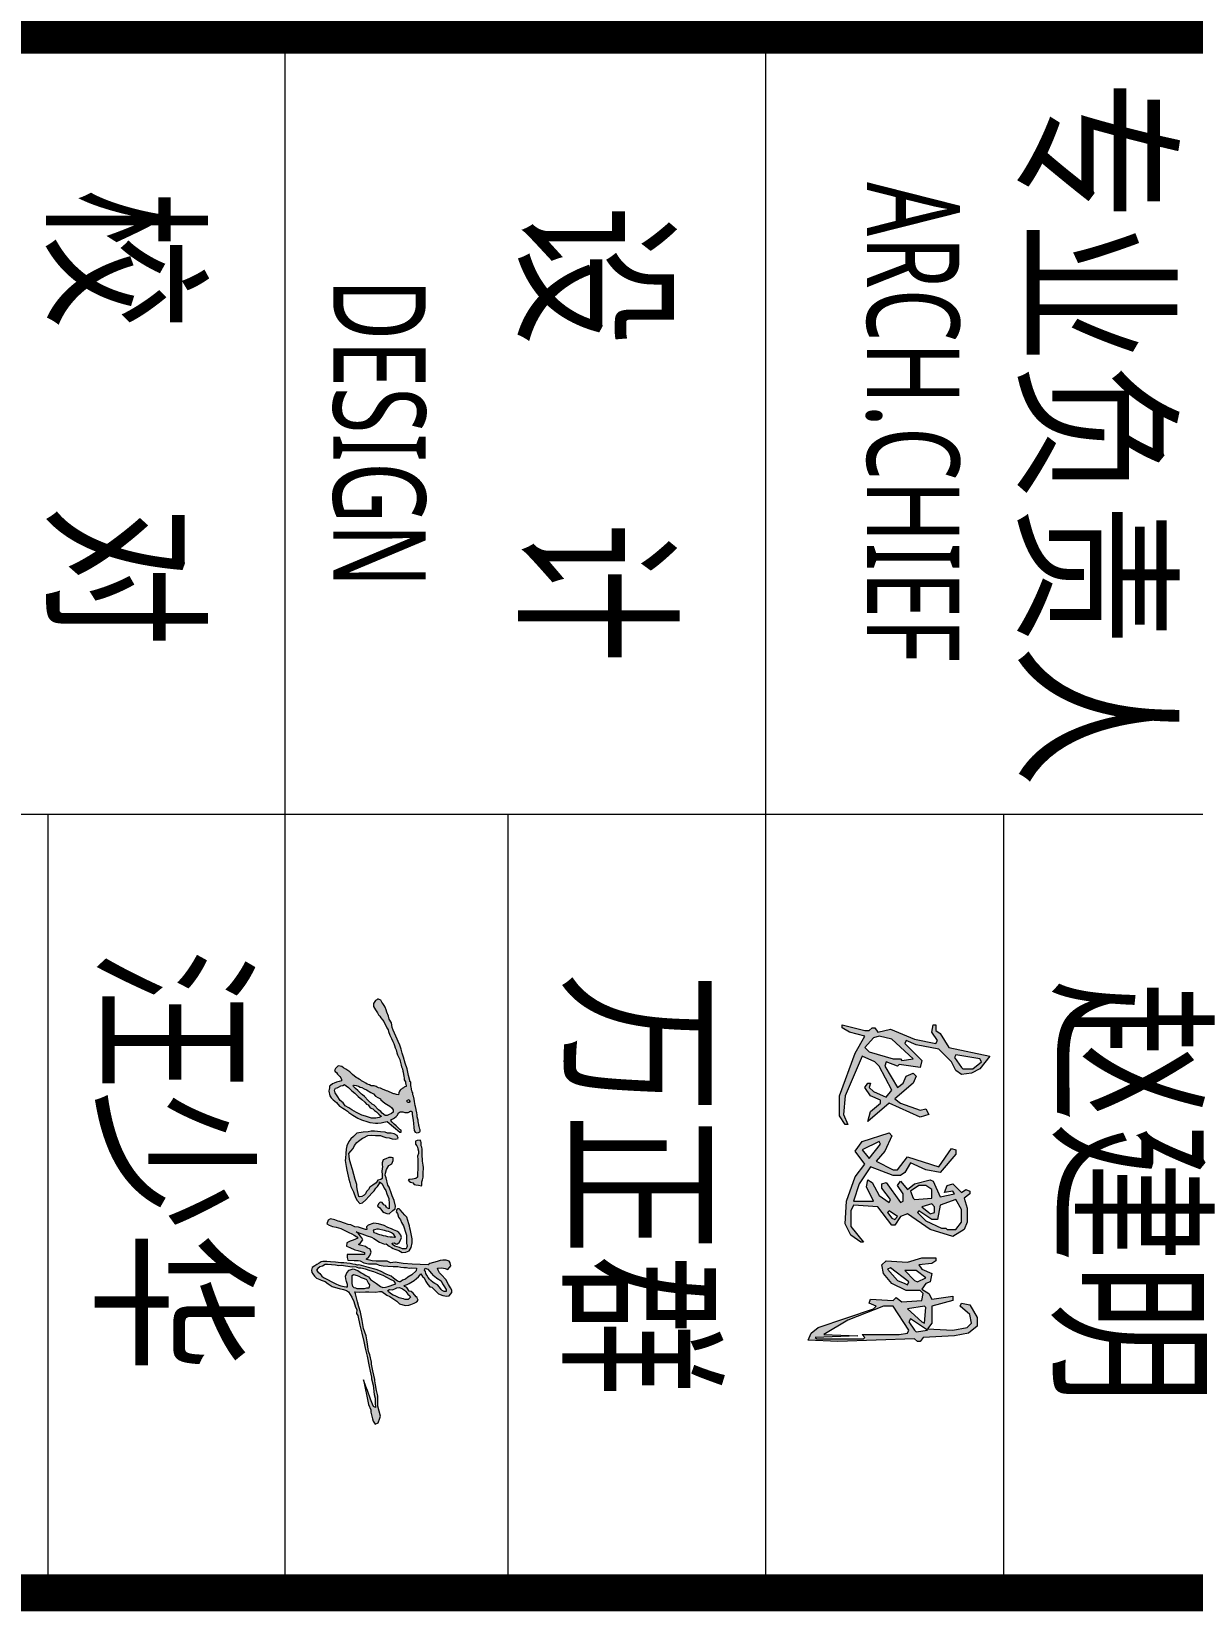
# Model space of a CAD drawing. Header units: inches. Extents: x -3733042 to -3450527, y 579159 to 997713.
# Drawn here: x -3718567 to -3713857, y 702138 to 708544 of the extents above; entities that cross this region are included whole.
import ezdxf
from ezdxf.enums import TextEntityAlignment as Align

# ---------------------------------------------------------------- set-up
doc = ezdxf.new("R2010")
doc.units = ezdxf.units.IN
doc.header["$LTSCALE"] = 1000
doc.header["$MEASUREMENT"] = 0
doc.linetypes.add('LENGSHUI', pattern=[22, 20, -1, 0, -1])
doc.layers.get('0').update_dxf_attribs({"lineweight": 18})
for name, color, linetype, lineweight in [('0-TK', 4, 'Continuous', 18), ('00签名', 7, 'LENGSHUI', 18), ('PUB_TITLE', 153, 'Continuous', 18)]:
    doc.layers.add(name, color=color, linetype=linetype, lineweight=lineweight)
doc.styles.add('-黑体', font='', dxfattribs={"width": 0.7})
doc.styles.get('-黑体').set_extended_font_data('微软雅黑')

# ---------------------------------------------------------------- blocks, each defined once
blk = doc.blocks.new('WZQ')
h = blk.add_hatch(color=256)
h.paths.add_polyline_path([(11296, 18321), (11272, 18339), (11273, 18447), (11289, 18516), (11289, 18568), (11289, 18629), (11283, 18671), (11257, 18685), (11245, 18715), (11245, 18745), (11261, 18767), (11293, 18771), (11349, 18773), (11435, 18791), (11561, 18811), (11689, 18819), (11822, 18829), (11930, 18849), (11992, 18879), (12014, 18944), (12003, 18996), (11994, 19030), (11983, 19051), (11962, 19062), (11912, 19056), (11892, 19049), (11839, 19041), (11790, 19023), (11759, 19017), (11723, 19015), (11670, 19005), (11608, 18994), (11569, 18986), (11530, 18975), (11443, 18958), (11427, 18954), (11386, 18954), (11295, 18936), (11271, 18932), (11185, 18915), (11086, 18898), (11047, 18882), (10977, 18871), (10907, 18860), (10823, 18851), (10717, 18827), (10661, 18801), (10599, 18795), (10557, 18778), (10531, 18769), (10455, 18748), (10386, 18735), (10352, 18727), (10220, 18723), (10188, 18691), (10156, 18687), (9976, 18643), (9864, 18619), (9744, 18595), (9543, 18527), (9327, 18471), (9251, 18447), (9179, 18423), (9047, 18387), (8903, 18335), (8771, 18279), (8682, 18243), (8370, 18105), (8273, 18069), (8111, 18040), (7978, 17955), (7864, 17931), (7723, 17875), (7642, 17846), (7553, 17814), (7488, 17778), (7415, 17729), (7371, 17693), (7294, 17664), (7270, 17604), (7261, 17577), (7268, 17542), (7284, 17516), (7295, 17492), (7317, 17467), (7344, 17448), (7412, 17404), (7468, 17395), (7523, 17404), (7639, 17467), (7711, 17515), (7749, 17540), (7826, 17577), (7867, 17620), (7928, 17657), (8002, 17721), (8056, 17762), (8120, 17791), (8204, 17834), (8280, 17872), (8357, 17917), (8417, 17939), (8546, 17985), (8611, 18021), (8657, 18044), (8765, 18093), (8838, 18128), (8916, 18142), (8992, 18171), (9068, 18202), (9170, 18233), (9246, 18258), (9412, 18333), (9471, 18351), (9562, 18372), (9615, 18385), (9669, 18400), (9745, 18435), (9826, 18448), (9865, 18458), (10017, 18479), (10065, 18496), (10130, 18494), (10162, 18519), (10205, 18535), (10244, 18535), (10340, 18562), (10358, 18568), (10396, 18495), (10411, 18465), (10442, 18423), (10466, 18393), (10478, 18371), (10502, 18345), (10536, 18325), (10589, 18304), (10605, 18299), (10649, 18293), (10668, 18293), (10651, 18221), (10645, 18183), (10633, 18146), (10626, 18118), (10614, 18091), (10602, 18059), (10580, 18011), (10567, 17978), (10536, 17911), (10520, 17864), (10465, 17722), (10431, 17648), (10412, 17581), (10393, 17533), (10372, 17496), (10348, 17421), (10345, 17344), (10340, 17312), (10308, 17253), (10284, 17179), (10249, 17128), (10200, 17049), (10167, 16978), (10134, 16936), (10110, 16894), (10077, 16833), (10049, 16786), (9941, 16654), (9842, 16560), (9753, 16419), (9701, 16330), (9654, 16269), (9645, 16208), (9631, 16147), (9734, 16053), (9800, 16010), (9838, 16034), (9870, 16085), (9936, 16123), (10016, 16203), (10059, 16236), (10124, 16259), (10162, 16259), (10186, 16175), (10214, 16081), (10251, 15996), (10280, 15944), (10331, 15869), (10360, 15836), (10435, 15836), (10468, 15818), (10538, 15808), (10703, 15850), (10778, 15897), (10844, 15959), (10938, 16085), (11065, 16189), (11098, 16236), (11145, 16306), (11173, 16363), (11249, 16476), (11291, 16518), (11385, 16659), (11498, 16837), (11559, 16974), (11620, 17195), (11649, 17275), (11672, 17472), (11672, 17557), (11658, 17674), (11634, 17773), (11611, 17886), (11987, 18332), (11987, 18389), (11926, 18389), (11893, 18337), (11762, 18201), (11710, 18130), (11639, 18069), (11573, 18013), (11545, 18039), (11507, 18108), (11485, 18141), (11430, 18202), (11388, 18251), (11355, 18271), (11309, 18304)], flags=0)
h.paths.add_polyline_path([(10874, 18586), (10854, 18607), (10839, 18647), (10829, 18673), (10863, 18686), (10905, 18691), (10937, 18667), (10935, 18637), (10927, 18614), (10918, 18593)], flags=0)
h.paths.add_polyline_path([(11115, 18044), (11200, 18096), (11284, 18103), (11327, 18035), (11379, 17934), (11401, 17891), (11405, 17862), (11395, 17810), (11320, 17712), (11255, 17657), (11203, 17576), (11037, 17419), (10998, 17354), (10861, 17211), (10724, 17078), (10665, 17003), (10643, 16974), (10509, 16843), (10444, 16762), (10366, 16687), (10340, 16677), (10324, 16688), (10327, 16707), (10330, 16785), (10362, 16866), (10388, 16928), (10408, 16990), (10454, 17071), (10483, 17153), (10584, 17306), (10626, 17403), (10708, 17472), (10760, 17559), (10812, 17647), (10844, 17664), (10962, 17804), (11063, 17976)], flags=0)
h.paths.add_polyline_path([(11421, 17667), (11439, 17667), (11472, 17601), (11498, 17479), (11491, 17331), (11428, 17110), (11391, 16984), (11299, 16793), (11195, 16623), (11129, 16527), (11051, 16390), (10955, 16317), (10867, 16210), (10701, 16110), (10597, 16040), (10497, 16010), (10427, 16051), (10412, 16103), (10398, 16158), (10350, 16235), (10335, 16306), (10298, 16365), (10346, 16424), (10409, 16516), (10520, 16630), (10612, 16730), (10719, 16852), (10833, 16988), (10926, 17091), (10992, 17147), (11018, 17206), (11133, 17287), (11166, 17372), (11225, 17431), (11273, 17505), (11358, 17586)], flags=0)
h.paths.add_polyline_path([(12180, 17834), (12190, 17952), (12226, 18065), (12244, 18165), (12216, 18281), (12211, 18280), (12111, 18244), (12053, 18136), (12028, 18032), (12028, 17895), (11995, 17812), (11985, 17647), (11954, 17431), (11954, 17318), (11976, 17205), (11995, 17028), (12026, 16806), (12149, 16684), (12235, 16589), (12321, 16525), (12475, 16453), (12602, 16425), (12752, 16412), (12919, 16407), (13006, 16389), (13214, 16425), (13350, 16453), (13454, 16471), (13668, 16525), (13781, 16552), (13926, 16593), (14116, 16693), (14311, 16756), (14425, 16824), (14534, 16915), (14511, 17005), (14398, 17123), (14275, 17232), (14148, 17354), (14080, 17418), (13989, 17486), (13921, 17544), (13813, 17608), (13754, 17608), (13835, 17708), (13985, 17775), (14062, 17839), (14184, 17875), (14348, 17943), (14547, 17952), (14656, 17961), (14724, 17961), (14701, 17902), (14656, 17866), (14606, 17825), (14574, 17771), (14497, 17708), (14484, 17640), (14547, 17581), (14620, 17544), (14683, 17626), (14815, 17717), (14846, 17780), (14887, 17875), (14892, 17961), (14774, 18088), (14715, 18165), (14629, 18188), (14420, 18129), (14252, 18061), (14180, 18043), (13953, 17957), (13872, 17911), (13613, 17852), (13522, 17816), (13445, 17830), (13323, 17862), (13182, 17948), (13124, 18047), (13001, 18097), (12910, 18097), (12897, 18043), (12897, 17948), (12938, 17839), (12974, 17744), (13078, 17703), (13151, 17703), (13223, 17717), (13287, 17712), (13386, 17698), (13495, 17712), (13577, 17708), (13645, 17703), (13677, 17658), (13699, 17558), (13790, 17490), (13876, 17372), (13953, 17268), (14026, 17223), (14107, 17155), (14180, 17110), (14230, 17064), (14284, 16983), (14293, 16915), (14275, 16874), (14062, 16833), (13931, 16801), (13858, 16801), (13677, 16752), (13318, 16652), (13133, 16598), (13051, 16575), (12960, 16543), (12833, 16530), (12752, 16521), (12670, 16589), (12579, 16675), (12471, 16724), (12366, 16811), (12316, 16865), (12212, 17010), (12194, 17046), (12108, 17200), (12094, 17313), (12112, 17467), (12112, 17649), (12144, 17735)], flags=0)
h.paths.add_polyline_path([(13906, 19102), (13861, 19120), (13760, 19117), (13689, 19138), (13596, 19167), (13519, 19164), (13457, 19161), (13252, 19173), (13165, 19164), (13028, 19141), (12945, 19141), (12853, 19129), (12722, 19126), (12594, 19126), (12529, 19114), (12484, 19099), (12428, 19093), (12359, 19093), (12312, 19079), (12273, 19062), (12290, 18957), (12317, 18896), (12417, 18896), (12484, 18940), (12528, 18962), (12583, 18974), (12667, 19001), (12750, 19001), (12844, 18968), (12966, 18974), (13127, 18974), (13282, 18974), (13476, 18968), (13598, 18968), (13642, 18907), (13670, 18785), (13675, 18691), (13675, 18658), (13682, 18631), (13735, 18667), (13771, 18714), (13795, 18799), (13850, 18852), (13870, 18906), (13882, 19001)], flags=0)
h.paths.add_polyline_path([(16098, 18038), (16129, 18100), (16150, 18163), (16197, 18303), (16266, 18420), (16256, 18554), (16209, 18671), (16092, 18741), (15931, 18781), (15780, 18771), (15606, 18741), (15495, 18714), (15408, 18694), (15328, 18678), (15247, 18651), (15013, 18580), (14949, 18510), (14852, 18426), (14758, 18346), (14721, 18314), (14717, 18259), (14747, 18229), (14824, 18211), (14884, 18250), (15017, 18293), (15112, 18357), (15202, 18391), (15322, 18469), (15579, 18550), (15656, 18571), (15836, 18576), (15939, 18576), (16051, 18597), (16137, 18567), (16137, 18430), (16094, 18323), (16051, 18156), (15991, 18070), (15939, 18061), (15927, 18134), (15961, 18199), (15978, 18233), (15918, 18314), (15832, 18361), (15742, 18396), (15661, 18374), (15562, 18306), (15519, 18233), (15463, 18113), (15429, 18040), (15377, 17907), (15309, 17779), (15253, 17581), (15232, 17414), (15296, 17213), (15360, 17149), (15450, 17157), (15455, 17114), (15371, 16861), (15356, 16740), (15288, 16589), (15273, 16498), (15227, 16362), (15167, 16203), (15159, 16143), (15106, 16022), (15076, 15871), (15121, 15788), (15250, 15735), (15295, 15818), (15348, 15946), (15371, 16067), (15424, 16234), (15484, 16385), (15560, 16521), (15613, 16627), (15651, 16717), (15711, 16808), (15764, 16838), (15832, 16672), (15870, 16566), (15923, 16453), (16044, 16438), (16089, 16559), (16173, 16732), (16195, 16838), (16271, 17080), (16347, 17080), (16347, 16967), (16339, 16740), (16339, 16619), (16347, 16460), (16452, 16460), (16543, 16483), (16558, 16717), (16558, 16853), (16566, 16929), (16634, 17057), (16672, 17216), (16672, 17299), (16672, 17495), (16725, 17601), (16747, 17745), (16760, 17911), (16769, 18101), (16769, 18261), (16799, 18368), (16803, 18475), (16803, 18572), (16833, 18669), (16818, 18752), (16828, 18927), (16927, 18921), (17067, 18761), (17147, 18621), (17214, 18535), (17257, 18437), (17300, 18370), (17317, 18350), (17317, 18321), (17291, 18255), (17187, 18107), (17111, 18028), (17039, 17854), (16936, 17648), (16881, 17489), (16802, 17216), (16737, 16974), (16706, 16876), (16718, 16832), (16701, 16760), (16690, 16659), (16667, 16570), (16651, 16448), (16645, 16342), (16634, 16237), (16612, 16053), (16606, 15870), (16595, 15736), (16595, 15597), (16601, 15541), (16651, 15469), (16701, 15380), (16745, 15313), (16807, 15219), (16896, 15191), (16985, 15202), (17035, 15241), (17118, 15297), (17180, 15375), (17230, 15491), (17252, 15536), (17308, 15675), (17391, 15792), (17486, 15931), (17519, 16048), (17553, 16181), (17592, 16337), (17619, 16437), (17669, 16509), (17855, 16627), (18010, 16697), (18220, 16760), (18297, 16802), (18444, 16795), (18514, 16837), (18851, 16914), (19140, 16985), (19438, 17056), (19679, 17098), (19955, 17176), (20330, 17247), (20486, 17282), (20706, 17324), (20769, 17324), (20986, 17388), (21315, 17424), (21457, 17459), (21612, 17459), (21789, 17473), (21747, 17402), (21669, 17360), (21485, 17289), (21173, 17183), (21032, 17126), (20805, 17048), (21676, 17218), (21867, 17303), (21952, 17303), (22186, 17367), (22271, 17388), (22370, 17459), (22328, 17565), (22165, 17629), (22087, 17650), (21740, 17551), (21534, 17551), (21363, 17550), (21173, 17508), (20982, 17473), (20840, 17452), (20784, 17445), (20479, 17381), (20238, 17324), (20175, 17324), (19912, 17268), (19792, 17225), (19452, 17169), (19240, 17133), (18978, 17048), (18687, 16999), (18397, 16942), (18198, 16879), (18021, 16829), (17745, 16758), (17667, 16737), (17681, 16886), (17674, 17112), (17674, 17232), (17688, 17480), (17660, 17615), (17653, 17692), (17788, 17870), (17839, 17984), (17902, 18086), (18004, 18228), (18101, 18330), (18152, 18523), (18141, 18652), (18119, 18725), (18079, 18849), (18021, 18944), (17966, 18984), (17915, 18969), (17875, 18951), (17845, 18915), (17718, 18813), (17659, 18736), (17641, 18670), (17520, 18583), (17477, 18513), (17447, 18495), (17414, 18601), (17371, 18674), (17334, 18725), (17298, 18783), (17265, 18842), (17199, 18926), (17141, 18999), (17075, 19053), (17031, 19086), (17130, 19148), (17170, 19199), (17305, 19265), (17407, 19331), (17487, 19407), (17502, 19473), (17737, 19711), (17801, 19871), (17824, 20009), (17812, 20089), (17697, 20181), (17606, 20181), (17525, 20135), (17405, 20072), (17227, 19974), (17066, 19820), (16992, 19745), (16894, 19699), (16825, 19671), (16814, 19825), (16843, 19951), (16871, 20049), (16751, 20146), (16636, 20123), (16579, 20095), (16550, 19986), (16550, 19871), (16556, 19768), (16596, 19665), (16665, 19407), (16705, 19350), (16688, 18776), (16665, 18450), (16613, 18175), (16642, 18008), (16585, 17888), (16585, 17716), (16585, 17493), (16573, 17349), (16533, 17212), (16504, 17143), (16424, 17235), (16378, 17275), (16258, 17315), (16158, 17276), (16110, 17171), (16053, 17114), (16012, 16928), (15988, 16863), (15923, 16936), (15826, 17017), (15745, 16985), (15680, 16928), (15591, 16863), (15542, 16782), (15607, 16985), (15680, 17179), (15729, 17333), (15769, 17406), (15899, 17617), (15972, 17787), (15967, 17855), (16051, 17954)], flags=0)
h.paths.add_polyline_path([(15710, 17994), (15702, 17894), (15679, 17829), (15663, 17749), (15644, 17676), (15629, 17611), (15602, 17546), (15587, 17499), (15560, 17415), (15475, 17388), (15464, 17434), (15445, 17519), (15445, 17580), (15456, 17626), (15475, 17733), (15491, 17795), (15514, 17860), (15529, 17937), (15548, 17987), (15568, 18036), (15594, 18075), (15629, 18125), (15690, 18155), (15721, 18182), (15721, 18148), (15710, 18063)], flags=0)
h.paths.add_polyline_path([(17009, 17527), (17044, 17615), (17092, 17738), (17229, 18006), (17295, 18137), (17387, 18190), (17422, 18089), (17457, 17997), (17484, 17918), (17501, 17821), (17519, 17729), (17479, 17650), (17378, 17505), (17308, 17400), (17233, 17290), (17136, 17224), (17088, 17123), (17031, 17035), (16996, 16965), (16908, 16846), (16851, 16675), (16899, 16539), (16996, 16451), (17119, 16399), (17211, 16412), (17303, 16442), (17404, 16478), (17494, 16473), (17491, 16427), (17484, 16360), (17456, 16242), (17438, 16161), (17388, 16065), (17301, 15891), (17240, 15786), (17163, 15620), (17108, 15565), (17019, 15493), (16958, 15421), (16903, 15371), (16842, 15421), (16786, 15493), (16759, 15587), (16698, 15681), (16703, 15759), (16723, 16043), (16741, 16166), (16736, 16254), (16789, 16640), (16785, 16754), (16824, 16873), (16824, 16952), (16868, 17119), (16921, 17277), (16961, 17417)], flags=0)
h.paths.add_polyline_path([(16830, 19236), (16863, 19328), (16930, 19391), (17023, 19466), (17086, 19521), (17119, 19567), (17182, 19655), (17283, 19802), (17388, 19852), (17489, 19928), (17556, 19966), (17590, 19987), (17657, 19987), (17657, 19911), (17623, 19840), (17585, 19806), (17510, 19747), (17426, 19672), (17376, 19584), (17338, 19521), (17266, 19441), (17220, 19391), (17166, 19340), (17082, 19299), (17019, 19265), (16947, 19244), (16897, 19215)], flags=0)
h.paths.add_polyline_path([(17237, 17145), (17369, 17220), (17418, 17259), (17497, 17250), (17541, 17237), (17541, 17154), (17558, 17070), (17558, 16987), (17558, 16899), (17558, 16816), (17545, 16767), (17527, 16710), (17484, 16666), (17369, 16640), (17207, 16640), (17088, 16640), (17057, 16684), (17084, 16816), (17119, 16877), (17163, 16965), (17198, 17066)], flags=0)
h.paths.add_polyline_path([(17523, 18232), (17512, 18320), (17559, 18429), (17606, 18501), (17663, 18548), (17751, 18626), (17818, 18693), (17865, 18714), (17937, 18631), (17937, 18522), (17922, 18470), (17911, 18403), (17880, 18310), (17844, 18242), (17808, 18170), (17787, 18097), (17751, 18040), (17673, 17937), (17621, 17905), (17582, 17970), (17595, 18071), (17548, 18180)], flags=0)
for p, q in [((12529, 19114), (12484, 19099)), ((12594, 19126), (12529, 19114)), ((12722, 19126), (12594, 19126)), ((12853, 19129), (12722, 19126)), ((12945, 19141), (12853, 19129)), ((13028, 19141), (12945, 19141)), ((13165, 19164), (13028, 19141)), ((13252, 19173), (13165, 19164)), ((13457, 19161), (13252, 19173)), ((13519, 19164), (13457, 19161)), ((13596, 19167), (13519, 19164)), ((13689, 19138), (13596, 19167)), ((13760, 19117), (13689, 19138)), ((13861, 19120), (13760, 19117)), ((13906, 19102), (13861, 19120)), ((13882, 19001), (13906, 19102)), ((12312, 19079), (12273, 19062)), ((12273, 19062), (12290, 18957)), ((12290, 18957), (12317, 18896)), ((12359, 19093), (12312, 19079)), ((12317, 18896), (12417, 18896)), ((12428, 19093), (12359, 19093)), ((12417, 18896), (12484, 18940)), ((12484, 19099), (12428, 19093)), ((12484, 18940), (12528, 18962)), ((12528, 18962), (12583, 18974)), ((12583, 18974), (12667, 19001)), ((12667, 19001), (12750, 19001)), ((12750, 19001), (12844, 18968)), ((12844, 18968), (12966, 18974)), ((12966, 18974), (13127, 18974)), ((13127, 18974), (13282, 18974)), ((13282, 18974), (13476, 18968)), ((13476, 18968), (13598, 18968)), ((13598, 18968), (13642, 18907)), ((13642, 18907), (13670, 18785)), ((13670, 18785), (13675, 18691)), ((13675, 18691), (13675, 18658)), ((13675, 18658), (13682, 18631)), ((13682, 18631), (13735, 18667)), ((13735, 18667), (13771, 18714)), ((13771, 18714), (13795, 18799)), ((13795, 18799), (13850, 18852)), ((13850, 18852), (13870, 18906)), ((13870, 18906), (13882, 19001)), ((12053, 18136), (12028, 18032)), ((12028, 18032), (12028, 17895)), ((12111, 18244), (12053, 18136)), ((12211, 18280), (12111, 18244)), ((12190, 17952), (12226, 18065)), ((12244, 18165), (12216, 18281)), ((12226, 18065), (12244, 18165)), ((12910, 18097), (12897, 18043)), ((12897, 18043), (12897, 17948)), ((13001, 18097), (12910, 18097)), ((13124, 18047), (13001, 18097)), ((13182, 17948), (13124, 18047)), ((14180, 18043), (13953, 17957)), ((14252, 18061), (14180, 18043)), ((14420, 18129), (14252, 18061)), ((14629, 18188), (14420, 18129)), ((14715, 18165), (14629, 18188)), ((14774, 18088), (14715, 18165)), ((14715, 18165), (14715, 18165)), ((14892, 17961), (14774, 18088)), ((11985, 17647), (11954, 17431)), ((11954, 17431), (11954, 17318)), ((11995, 17812), (11985, 17647)), ((12028, 17895), (11995, 17812)), ((12094, 17313), (12112, 17467)), ((12112, 17649), (12144, 17735)), ((12112, 17467), (12112, 17649)), ((12144, 17735), (12180, 17834)), ((12180, 17834), (12190, 17952)), ((12897, 17948), (12938, 17839)), ((12938, 17839), (12974, 17744)), ((12974, 17744), (13078, 17703)), ((13078, 17703), (13151, 17703)), ((13151, 17703), (13223, 17717)), ((13323, 17862), (13182, 17948)), ((13223, 17717), (13287, 17712)), ((13287, 17712), (13386, 17698)), ((13445, 17830), (13323, 17862)), ((13386, 17698), (13495, 17712)), ((13522, 17816), (13445, 17830)), ((13495, 17712), (13577, 17708)), ((13613, 17852), (13522, 17816)), ((13577, 17708), (13645, 17703)), ((13872, 17911), (13613, 17852)), ((13645, 17703), (13677, 17658)), ((13677, 17658), (13699, 17558)), ((13699, 17558), (13790, 17490)), ((13754, 17608), (13835, 17708)), ((13813, 17608), (13754, 17608)), ((13790, 17490), (13876, 17372)), ((13921, 17544), (13813, 17608)), ((13835, 17708), (13985, 17775)), ((13953, 17957), (13872, 17911)), ((13989, 17486), (13921, 17544)), ((13985, 17775), (14062, 17839)), ((14080, 17418), (13989, 17486)), ((14062, 17839), (14184, 17875)), ((14148, 17354), (14080, 17418)), ((14184, 17875), (14348, 17943)), ((14348, 17943), (14547, 17952)), ((14497, 17708), (14484, 17640)), ((14484, 17640), (14547, 17581)), ((14574, 17771), (14497, 17708)), ((14547, 17952), (14656, 17961)), ((14547, 17581), (14620, 17544)), ((14606, 17825), (14574, 17771)), ((14574, 17771), (14574, 17771)), ((14656, 17866), (14606, 17825)), ((14620, 17544), (14683, 17626)), ((14656, 17961), (14724, 17961)), ((14701, 17902), (14656, 17866)), ((14683, 17626), (14815, 17717)), ((14724, 17961), (14701, 17902)), ((14815, 17717), (14846, 17780)), ((14846, 17780), (14887, 17875)), ((14887, 17875), (14892, 17961)), ((11954, 17318), (11976, 17205)), ((11976, 17205), (11995, 17028)), ((11995, 17028), (12026, 16806)), ((12108, 17200), (12094, 17313)), ((12194, 17046), (12108, 17200)), ((12212, 17010), (12194, 17046)), ((12316, 16865), (12212, 17010)), ((12366, 16811), (12316, 16865)), ((13876, 17372), (13953, 17268)), ((13953, 17268), (14026, 17223)), ((14026, 17223), (14107, 17155)), ((14275, 16874), (14062, 16833)), ((14107, 17155), (14180, 17110)), ((14275, 17232), (14148, 17354)), ((14180, 17110), (14230, 17064)), ((14230, 17064), (14284, 16983)), ((14398, 17123), (14275, 17232)), ((14293, 16915), (14275, 16874)), ((14284, 16983), (14293, 16915)), ((14511, 17005), (14398, 17123)), ((14425, 16824), (14534, 16915)), ((14534, 16915), (14511, 17005)), ((12026, 16806), (12149, 16684)), ((12149, 16684), (12235, 16589)), ((12235, 16589), (12321, 16525)), ((12321, 16525), (12475, 16453)), ((12471, 16724), (12366, 16811)), ((12579, 16675), (12471, 16724)), ((12475, 16453), (12602, 16425)), ((12670, 16589), (12579, 16675)), ((12602, 16425), (12752, 16412)), ((12752, 16521), (12670, 16589)), ((12833, 16530), (12752, 16521)), ((12752, 16412), (12919, 16407)), ((12960, 16543), (12833, 16530)), ((12919, 16407), (13006, 16389)), ((13051, 16575), (12960, 16543)), ((13006, 16389), (13214, 16425)), ((13133, 16598), (13051, 16575)), ((13318, 16652), (13133, 16598)), ((13214, 16425), (13350, 16453)), ((13677, 16752), (13318, 16652)), ((13350, 16453), (13454, 16471)), ((13454, 16471), (13668, 16525)), ((13668, 16525), (13781, 16552)), ((13858, 16801), (13677, 16752)), ((13781, 16552), (13926, 16593)), ((13931, 16801), (13858, 16801)), ((13858, 16801), (13858, 16801)), ((13926, 16593), (14116, 16693)), ((14062, 16833), (13931, 16801)), ((14116, 16693), (14311, 16756)), ((14311, 16756), (14425, 16824))]:
    blk.add_line(p, q)
for points in [[(14721, 18314), (14717, 18259), (14747, 18229), (14824, 18211), (14884, 18250), (15017, 18293), (15112, 18357), (15202, 18391), (15322, 18469), (15579, 18550), (15656, 18571), (15836, 18576), (15939, 18576), (16051, 18597), (16137, 18567), (16137, 18430), (16094, 18323), (16051, 18156), (15991, 18070), (15939, 18061), (15927, 18134), (15961, 18199), (15978, 18233), (15918, 18314), (15832, 18361), (15742, 18396), (15661, 18374), (15562, 18306), (15519, 18233), (15463, 18113), (15429, 18040), (15377, 17907), (15309, 17779), (15253, 17581), (15232, 17414), (15296, 17213), (15360, 17149), (15450, 17157), (15455, 17114), (15371, 16861), (15356, 16740), (15288, 16589), (15273, 16498), (15227, 16362), (15167, 16203), (15159, 16143), (15106, 16022), (15076, 15871), (15121, 15788), (15250, 15735), (15295, 15818), (15348, 15946), (15371, 16067), (15424, 16234), (15484, 16385), (15560, 16521), (15613, 16627), (15651, 16717), (15711, 16808), (15764, 16838), (15832, 16672), (15870, 16566), (15923, 16453), (16044, 16438), (16089, 16559), (16173, 16732), (16195, 16838), (16271, 17080), (16347, 17080), (16347, 16967), (16339, 16740), (16339, 16619), (16347, 16460), (16452, 16460), (16543, 16483), (16558, 16717), (16558, 16853), (16566, 16929), (16634, 17057), (16672, 17216), (16672, 17299), (16672, 17495), (16725, 17601), (16747, 17745), (16760, 17911), (16769, 18101), (16769, 18261), (16799, 18368), (16803, 18475), (16803, 18572), (16833, 18669), (16818, 18752), (16828, 18927), (16927, 18921), (17067, 18761), (17147, 18621), (17214, 18535), (17257, 18437), (17300, 18370), (17317, 18350), (17317, 18321), (17291, 18255), (17187, 18107), (17111, 18028), (17039, 17854), (16936, 17648), (16881, 17489), (16802, 17216), (16737, 16974), (16706, 16876), (16718, 16832), (16701, 16760), (16690, 16659), (16667, 16570), (16651, 16448), (16645, 16342), (16634, 16237), (16612, 16053), (16606, 15870), (16595, 15736), (16595, 15597), (16601, 15541), (16651, 15469), (16701, 15380), (16745, 15313), (16807, 15219), (16896, 15191), (16985, 15202), (17035, 15241), (17118, 15297), (17180, 15375), (17230, 15491), (17252, 15536), (17308, 15675), (17391, 15792), (17486, 15931), (17519, 16048), (17553, 16181), (17592, 16337), (17619, 16437), (17669, 16509), (17855, 16627), (18010, 16697), (18220, 16760), (18297, 16802), (18444, 16795), (18514, 16837), (18851, 16914), (19140, 16985), (19438, 17056), (19679, 17098), (19955, 17176), (20330, 17247), (20486, 17282), (20706, 17324), (20769, 17324), (20986, 17388), (21315, 17424), (21457, 17459), (21612, 17459), (21789, 17473), (21747, 17402), (21669, 17360), (21485, 17289), (21173, 17183), (21032, 17126), (20805, 17048), (21676, 17218), (21867, 17303), (21952, 17303), (22186, 17367), (22271, 17388), (22370, 17459), (22328, 17565), (22165, 17629), (22087, 17650), (21740, 17551), (21534, 17551), (21363, 17550), (21173, 17508), (20982, 17473), (20840, 17452), (20784, 17445), (20479, 17381), (20238, 17324), (20175, 17324), (19912, 17268), (19792, 17225), (19452, 17169), (19240, 17133), (18978, 17048), (18687, 16999), (18397, 16942), (18198, 16879), (18021, 16829), (17745, 16758), (17667, 16737), (17681, 16886), (17674, 17112), (17674, 17232), (17688, 17480), (17660, 17615), (17653, 17692), (17788, 17870), (17839, 17984), (17902, 18086), (18004, 18228), (18101, 18330), (18152, 18523), (18141, 18652), (18119, 18725), (18079, 18849), (18021, 18944), (17966, 18984), (17915, 18969), (17875, 18951), (17845, 18915), (17718, 18813), (17659, 18736), (17641, 18670), (17520, 18583), (17477, 18513), (17447, 18495), (17414, 18601), (17371, 18674), (17334, 18725), (17298, 18783), (17265, 18842), (17199, 18926), (17141, 18999), (17075, 19053), (17031, 19086), (17130, 19148), (17170, 19199), (17305, 19265), (17407, 19331), (17487, 19407), (17502, 19473), (17737, 19711), (17801, 19871), (17824, 20009), (17812, 20089), (17697, 20181), (17606, 20181), (17525, 20135), (17405, 20072), (17227, 19974), (17066, 19820), (16992, 19745), (16894, 19699), (16825, 19671), (16814, 19825), (16843, 19951), (16871, 20049), (16751, 20146), (16636, 20123), (16579, 20095), (16550, 19986), (16550, 19871), (16556, 19768), (16596, 19665), (16665, 19407), (16705, 19350), (16688, 18776), (16665, 18450), (16613, 18175), (16642, 18008), (16585, 17888), (16585, 17716), (16585, 17493), (16573, 17349), (16533, 17212), (16504, 17143), (16424, 17235), (16378, 17275), (16258, 17315), (16158, 17276), (16110, 17171), (16053, 17114), (16012, 16928), (15988, 16863), (15923, 16936), (15826, 17017), (15745, 16985), (15680, 16928), (15591, 16863), (15542, 16782), (15607, 16985), (15680, 17179), (15729, 17333), (15769, 17406), (15899, 17617), (15972, 17787), (15967, 17855), (16051, 17954), (16098, 18038), (16129, 18100), (16150, 18163), (16197, 18303), (16266, 18420), (16256, 18554), (16209, 18671), (16092, 18741), (15931, 18781), (15780, 18771), (15606, 18741), (15495, 18714), (15408, 18694), (15328, 18678), (15247, 18651), (15013, 18580), (14949, 18510), (14852, 18426), (14758, 18346), (14721, 18314)], [(16830, 19236), (16863, 19328), (16930, 19391), (17023, 19466), (17086, 19521), (17119, 19567), (17182, 19655), (17283, 19802), (17388, 19852), (17489, 19928), (17556, 19966), (17590, 19987), (17657, 19987), (17657, 19911), (17623, 19840), (17585, 19806), (17510, 19747), (17426, 19672), (17376, 19584), (17338, 19521), (17266, 19441), (17220, 19391), (17166, 19340), (17082, 19299), (17019, 19265), (16947, 19244), (16897, 19215), (16830, 19236)], [(7261, 17577), (7268, 17542), (7284, 17516), (7295, 17492), (7317, 17467), (7344, 17448), (7412, 17404), (7468, 17395), (7523, 17404), (7639, 17467), (7711, 17515), (7749, 17540), (7826, 17577), (7867, 17620), (7928, 17657), (8002, 17721), (8056, 17762), (8120, 17791), (8204, 17834), (8280, 17872), (8357, 17917), (8417, 17939), (8546, 17985), (8611, 18021), (8657, 18044), (8765, 18093), (8838, 18128), (8916, 18142), (8992, 18171), (9068, 18202), (9170, 18233), (9246, 18258), (9412, 18333), (9471, 18351), (9562, 18372), (9615, 18385), (9669, 18400), (9745, 18435), (9826, 18448), (9865, 18458), (10017, 18479), (10065, 18496), (10130, 18494), (10162, 18519), (10205, 18535), (10244, 18535), (10340, 18562), (10358, 18568), (10396, 18495), (10411, 18465), (10442, 18423), (10466, 18393), (10478, 18371), (10502, 18345), (10536, 18325), (10589, 18304), (10605, 18299), (10649, 18293), (10668, 18293), (10651, 18221), (10645, 18183), (10633, 18146), (10626, 18118), (10614, 18091), (10602, 18059), (10580, 18011), (10567, 17978), (10536, 17911), (10520, 17864), (10465, 17722), (10431, 17648), (10412, 17581), (10393, 17533), (10372, 17496), (10348, 17421), (10345, 17344), (10340, 17312), (10308, 17253), (10284, 17179), (10249, 17128), (10200, 17049), (10167, 16978), (10134, 16936), (10110, 16894), (10077, 16833), (10049, 16786), (9941, 16654), (9842, 16560), (9753, 16419), (9701, 16330), (9654, 16269), (9645, 16208), (9631, 16147), (9734, 16053), (9800, 16010), (9838, 16034), (9870, 16085), (9936, 16123), (10016, 16203), (10059, 16236), (10124, 16259), (10162, 16259), (10186, 16175), (10214, 16081), (10251, 15996), (10280, 15944), (10331, 15869), (10360, 15836), (10435, 15836), (10468, 15818), (10538, 15808), (10703, 15850), (10778, 15897), (10844, 15959), (10938, 16085), (11065, 16189), (11098, 16236), (11145, 16306), (11173, 16363), (11249, 16476), (11291, 16518), (11385, 16659), (11498, 16837), (11559, 16974), (11620, 17195), (11649, 17275), (11672, 17472), (11672, 17557), (11658, 17674), (11634, 17773), (11611, 17886), (11987, 18332), (11987, 18389), (11926, 18389), (11893, 18337), (11762, 18201), (11710, 18130), (11639, 18069), (11573, 18013), (11545, 18039), (11507, 18108), (11485, 18141), (11430, 18202), (11388, 18251), (11355, 18271), (11309, 18304), (11296, 18321), (11272, 18339), (11273, 18447), (11289, 18516), (11289, 18568), (11289, 18629), (11283, 18671), (11257, 18685), (11245, 18715), (11245, 18745), (11261, 18767), (11293, 18771), (11349, 18773), (11435, 18791), (11561, 18811), (11689, 18819), (11822, 18829), (11930, 18849), (11992, 18879), (12014, 18944), (12003, 18996), (11994, 19030), (11983, 19051), (11962, 19062), (11912, 19056), (11892, 19049), (11839, 19041), (11790, 19023), (11759, 19017), (11723, 19015), (11670, 19005), (11608, 18994), (11569, 18986), (11530, 18975), (11443, 18958), (11427, 18954), (11386, 18954), (11295, 18936), (11271, 18932), (11185, 18915), (11086, 18898), (11047, 18882), (10977, 18871), (10907, 18860), (10823, 18851), (10717, 18827), (10661, 18801), (10599, 18795), (10557, 18778), (10531, 18769), (10455, 18748), (10386, 18735), (10352, 18727), (10220, 18723), (10188, 18691), (10156, 18687), (9976, 18643), (9864, 18619), (9744, 18595), (9543, 18527), (9327, 18471), (9251, 18447), (9179, 18423), (9047, 18387), (8903, 18335), (8771, 18279), (8682, 18243), (8370, 18105), (8273, 18069), (8111, 18040), (7978, 17955), (7864, 17931), (7723, 17875), (7642, 17846), (7553, 17814), (7488, 17778), (7415, 17729), (7371, 17693), (7294, 17664), (7270, 17604), (7261, 17577)], [(10829, 18673), (10863, 18686), (10905, 18691), (10937, 18667), (10935, 18637), (10927, 18614), (10918, 18593), (10874, 18586), (10854, 18607), (10839, 18647), (10829, 18673)], [(17512, 18320), (17559, 18429), (17606, 18501), (17663, 18548), (17751, 18626), (17818, 18693), (17865, 18714), (17937, 18631), (17937, 18522), (17922, 18470), (17911, 18403), (17880, 18310), (17844, 18242), (17808, 18170), (17787, 18097), (17751, 18040), (17673, 17937), (17621, 17905), (17582, 17970), (17595, 18071), (17548, 18180), (17523, 18232), (17512, 18320)], [(10327, 16707), (10330, 16785), (10362, 16866), (10388, 16928), (10408, 16990), (10454, 17071), (10483, 17153), (10584, 17306), (10626, 17403), (10708, 17472), (10760, 17559), (10812, 17647), (10844, 17664), (10962, 17804), (11063, 17976), (11115, 18044), (11200, 18096), (11284, 18103), (11327, 18035), (11379, 17934), (11401, 17891), (11405, 17862), (11395, 17810), (11320, 17712), (11255, 17657), (11203, 17576), (11037, 17419), (10998, 17354), (10861, 17211), (10724, 17078), (10665, 17003), (10643, 16974), (10509, 16843), (10444, 16762), (10366, 16687), (10340, 16677), (10324, 16688), (10327, 16707)], [(15690, 18155), (15629, 18125), (15594, 18075), (15568, 18036), (15548, 17987), (15529, 17937), (15514, 17860), (15491, 17795), (15475, 17733), (15456, 17626), (15445, 17580), (15445, 17519), (15464, 17434), (15475, 17388), (15560, 17415), (15587, 17499), (15602, 17546), (15629, 17611), (15644, 17676), (15663, 17749), (15679, 17829), (15702, 17894), (15710, 17994), (15710, 18063), (15721, 18148), (15721, 18182), (15690, 18155)], [(17494, 16473), (17404, 16478), (17303, 16442), (17211, 16412), (17119, 16399), (16996, 16451), (16899, 16539), (16851, 16675), (16908, 16846), (16996, 16965), (17031, 17035), (17088, 17123), (17136, 17224), (17233, 17290), (17308, 17400), (17378, 17505), (17479, 17650), (17519, 17729), (17501, 17821), (17484, 17918), (17457, 17997), (17422, 18089), (17387, 18190), (17295, 18137), (17229, 18006), (17092, 17738), (17044, 17615), (17009, 17527), (16961, 17417), (16921, 17277), (16868, 17119), (16824, 16952), (16824, 16873), (16785, 16754), (16789, 16640), (16736, 16254), (16741, 16166), (16723, 16043), (16703, 15759), (16698, 15681), (16759, 15587), (16786, 15493), (16842, 15421), (16903, 15371), (16958, 15421), (17019, 15493), (17108, 15565), (17163, 15620), (17240, 15786), (17301, 15891), (17388, 16065), (17438, 16161), (17456, 16242), (17484, 16360), (17491, 16427), (17494, 16473)], [(10298, 16365), (10346, 16424), (10409, 16516), (10520, 16630), (10612, 16730), (10719, 16852), (10833, 16988), (10926, 17091), (10992, 17147), (11018, 17206), (11133, 17287), (11166, 17372), (11225, 17431), (11273, 17505), (11358, 17586), (11421, 17667), (11439, 17667), (11472, 17601), (11498, 17479), (11491, 17331), (11428, 17110), (11391, 16984), (11299, 16793), (11195, 16623), (11129, 16527), (11051, 16390), (10955, 16317), (10867, 16210), (10701, 16110), (10597, 16040), (10497, 16010), (10427, 16051), (10412, 16103), (10398, 16158), (10350, 16235), (10335, 16306), (10298, 16365)], [(17418, 17259), (17497, 17250), (17541, 17237), (17541, 17154), (17558, 17070), (17558, 16987), (17558, 16899), (17558, 16816), (17545, 16767), (17527, 16710), (17484, 16666), (17369, 16640), (17207, 16640), (17088, 16640), (17057, 16684), (17084, 16816), (17119, 16877), (17163, 16965), (17198, 17066), (17237, 17145), (17369, 17220), (17418, 17259)]]:
    blk.add_lwpolyline(points)

msp = doc.modelspace()

# ---------------------------------------------------------------- hatches: boundary and pattern name
at = {"layer": '00签名', "linetype": 'Continuous'}
h = msp.add_hatch(color=256, dxfattribs=at)
h.paths.add_polyline_path([(-3714833.9, 704366.3), (-3714816.6, 704331.7), (-3714793.6, 704314.4), (-3714753.3, 704320.2), (-3714718.7, 704337.5), (-3714678.4, 704389.3), (-3714845.4, 704423.9), (-3714880, 704481.5), (-3714897.3, 704493), (-3714897.3, 704516), (-3714908.8, 704516), (-3714914.5, 704487.2), (-3714891.5, 704452.7), (-3714897.3, 704441.2), (-3714983.7, 704458.4), (-3715081.6, 704498.8), (-3715133.4, 704487.2), (-3715144.9, 704504.5), (-3715156.5, 704504.5), (-3715168, 704493), (-3715185.3, 704493), (-3715277.4, 704516), (-3715277.4, 704504.5), (-3715248.6, 704487.2), (-3715185.3, 704470), (-3715225.6, 704400.8), (-3715288.9, 704228), (-3715288.9, 704147.4), (-3715265.9, 704112.8), (-3715254.4, 704112.8), (-3715271.7, 704153.2), (-3715265.9, 704228), (-3715196.8, 704389.3), (-3715144.9, 704366.3), (-3715127.7, 704349), (-3715075.8, 704251.1), (-3715098.9, 704222.3), (-3715150.7, 704245.3), (-3715168, 704262.6), (-3715162.2, 704279.9), (-3715173.7, 704279.9), (-3715185.3, 704262.6), (-3715162.2, 704228), (-3715121.9, 704210.8), (-3715121.9, 704199.2), (-3715162.2, 704164.7), (-3715173.7, 704124.4), (-3715087.3, 704199.2), (-3714960.6, 704141.6), (-3714926.1, 704153.2), (-3714937.6, 704176.2), (-3714960.6, 704170.4), (-3715041.3, 704199.2), (-3715064.3, 704216.5), (-3714989.4, 704279.9), (-3714977.9, 704308.7), (-3714989.4, 704320.2), (-3715018.2, 704308.7), (-3715029.7, 704279.9), (-3715052.8, 704262.6), (-3715104.6, 704349), (-3715098.9, 704366.3), (-3715052.8, 704349), (-3715047, 704354.8), (-3714960.6, 704343.2), (-3714954.9, 704372), (-3715024, 704441.2), (-3715018.2, 704452.7), (-3714977.9, 704435.4), (-3714885.7, 704418.1)], flags=0)
h.paths.add_polyline_path([(-3714816.6, 704395.1), (-3714718.7, 704377.8), (-3714712.9, 704366.3), (-3714747.5, 704337.5), (-3714787.8, 704337.5), (-3714793.6, 704343.2), (-3714822.4, 704383.6)], flags=0)
h.paths.add_polyline_path([(-3714989.4, 704377.8), (-3715035.5, 704372), (-3715041.3, 704377.8), (-3715070.1, 704377.8), (-3715168, 704406.6), (-3715185.3, 704423.9), (-3715150.7, 704464.2), (-3715127.7, 704470), (-3715075.8, 704458.4)], flags=0)
h = msp.add_hatch(color=256, dxfattribs=at)
h.paths.add_polyline_path([(-3714782.1, 703686.6), (-3714770.5, 703715.4), (-3714770.5, 703773), (-3714782.1, 703813.3), (-3714759, 703830.6), (-3714759, 703842.1), (-3714776.3, 703847.9), (-3714793.6, 703836.4), (-3714828.1, 703870.9), (-3714851.2, 703865.2), (-3714862.7, 703836.4), (-3714828.1, 703842.1), (-3714822.4, 703830.6), (-3714880, 703819.1), (-3714908.8, 703882.4), (-3714920.3, 703888.2), (-3714983.7, 703870.9), (-3715012.5, 703847.9), (-3715041.3, 703882.4), (-3715052.8, 703865.2), (-3715029.7, 703830.6), (-3715029.7, 703801.8), (-3715041.3, 703796), (-3715098.9, 703876.7), (-3715116.1, 703870.9), (-3715116.1, 703853.6), (-3715081.6, 703807.6), (-3715087.3, 703796), (-3715127.7, 703824.8), (-3715156.5, 703876.7), (-3715173.7, 703888.2), (-3715179.5, 703859.4), (-3715150.7, 703801.8), (-3715231.3, 703801.8), (-3715208.3, 703870.9), (-3715162.2, 703940), (-3715070.1, 703905.5), (-3715041.3, 703905.5), (-3715024, 703917), (-3715000.9, 703957.3), (-3714937.6, 703928.5), (-3714880, 703917), (-3714816.6, 703991.9), (-3714816.6, 704009.2), (-3714833.9, 704014.9), (-3714885.7, 703940), (-3715012.5, 703980.4), (-3715052.8, 703928.5), (-3715070.1, 703928.5), (-3715139.2, 703963.1), (-3715104.6, 704003.4), (-3715075.8, 704066.8), (-3715087.3, 704078.3), (-3715196.8, 704043.7), (-3715225.6, 704003.4), (-3715185.3, 703951.6), (-3715225.6, 703899.7), (-3715260.1, 703801.8), (-3715265.9, 703709.6), (-3715242.9, 703663.6), (-3715202.5, 703634.8), (-3715191, 703634.8), (-3715242.9, 703698.1), (-3715242.9, 703761.5), (-3715231.3, 703784.5), (-3715133.4, 703778.8), (-3715075.8, 703703.9), (-3715064.3, 703703.9), (-3715041.3, 703738.4), (-3715012.5, 703750), (-3714920.3, 703686.6), (-3714828.1, 703657.8)], flags=0)
h.paths.add_polyline_path([(-3714816.6, 703807.6), (-3714793.6, 703767.2), (-3714793.6, 703715.4), (-3714816.6, 703686.6), (-3714851.2, 703686.6), (-3714856.9, 703692.4), (-3714874.2, 703692.4), (-3714937.6, 703721.2), (-3714972.1, 703755.7), (-3714966.4, 703761.5), (-3714914.5, 703726.9), (-3714891.5, 703726.9), (-3714880, 703784.5)], flags=0)
h.paths.add_polyline_path([(-3714914.5, 703813.3), (-3714983.7, 703807.6), (-3714989.4, 703813.3), (-3715000.9, 703842.1), (-3714966.4, 703865.2), (-3714937.6, 703865.2), (-3714914.5, 703847.9)], flags=0)
h.paths.add_polyline_path([(-3714903, 703778.8), (-3714903, 703755.7), (-3714920.3, 703750), (-3714926.1, 703755.7), (-3714954.9, 703778.8), (-3714914.5, 703790.3)], flags=0)
h.paths.add_polyline_path([(-3715052.8, 703738.4), (-3715064.3, 703726.9), (-3715075.8, 703732.7), (-3715093.1, 703755.7), (-3715087.3, 703761.5)], flags=0)
h.paths.add_polyline_path([(-3715121.9, 704032.2), (-3715168, 703974.6), (-3715173.7, 703980.4), (-3715196.8, 704009.2), (-3715127.7, 704043.7)], flags=0)
h.paths.add_polyline_path([(-3714828.1, 703398.6), (-3714828.1, 703415.9), (-3714914.5, 703404.4), (-3714926.1, 703427.4), (-3714954.9, 703444.7), (-3714937.6, 703467.7), (-3714920.3, 703473.5), (-3714914.5, 703508), (-3714954.9, 703525.3), (-3714966.4, 703542.6), (-3714914.5, 703548.4), (-3714897.3, 703559.9), (-3714897.3, 703571.4), (-3714954.9, 703571.4), (-3715012.5, 703554.1), (-3715098.9, 703559.9), (-3715116.1, 703542.6), (-3715110.4, 703508), (-3715075.8, 703467.7), (-3715018.2, 703438.9), (-3714960.6, 703438.9), (-3714949.1, 703427.4), (-3714954.9, 703398.6), (-3715035.5, 703392.8), (-3715058.5, 703410.1), (-3715070.1, 703398.6), (-3715162.2, 703404.4), (-3715168, 703387.1), (-3715139.2, 703375.6), (-3715150.7, 703364), (-3715375.3, 703289.2), (-3715404.1, 703266.1), (-3715415.7, 703237.3), (-3715294.7, 703231.6), (-3714983.7, 703243.1), (-3714972.1, 703231.6), (-3714960.6, 703231.6), (-3714949.1, 703248.8), (-3714822.4, 703254.6), (-3714764.8, 703266.1), (-3714730.2, 703294.9), (-3714730.2, 703329.5), (-3714759, 703381.3), (-3714793.6, 703387.1), (-3714799.3, 703375.6), (-3714759, 703341), (-3714753.3, 703306.4), (-3714770.5, 703289.2), (-3714828.1, 703277.6), (-3714931.8, 703283.4), (-3714914.5, 703306.4), (-3714914.5, 703375.6)], flags=0)
h.paths.add_polyline_path([(-3714937.6, 703369.8), (-3714943.3, 703306.4), (-3714954.9, 703312.2), (-3715012.5, 703364), (-3714943.3, 703375.6)], flags=0)
h.paths.add_polyline_path([(-3714972.1, 703473.5), (-3714983.7, 703479.2), (-3715024, 703519.6), (-3714977.9, 703519.6), (-3714937.6, 703490.8)], flags=0)
h.paths.add_polyline_path([(-3714931.8, 703277.6), (-3714977.9, 703271.9), (-3714983.7, 703277.6), (-3715006.7, 703312.2), (-3715000.9, 703323.7)], flags=0)
h.paths.add_polyline_path([(-3715012.5, 703462), (-3715024, 703467.7), (-3715052.8, 703479.2), (-3715093.1, 703525.3), (-3715081.6, 703531.1), (-3715006.7, 703473.5)], flags=0)
h.paths.add_polyline_path([(-3715006.7, 703277.6), (-3715012.5, 703266.1), (-3715047, 703260.4), (-3715196.8, 703260.4), (-3715185.3, 703248.8), (-3715191, 703243.1), (-3715381.1, 703243.1), (-3715386.9, 703248.8), (-3715214.1, 703254.6), (-3715352.3, 703260.4), (-3715254.4, 703318), (-3715110.4, 703375.6), (-3715070.1, 703375.6)], flags=0)

# ---------------------------------------------------------------- linework, layer by layer
at = {"layer": '0-TK'}
msp.add_lwpolyline([(-3730864.6, 708526.8, 144, 144, 0), (-3670864.6, 708526.8, 144, 144, 0)], format="xyseb", dxfattribs=at)
at = {"layer": '00签名', "linetype": 'Continuous'}
for points in [[(-3715254.4, 704112.8), (-3715265.9, 704112.8), (-3715288.9, 704147.4), (-3715288.9, 704228), (-3715225.6, 704400.8), (-3715185.3, 704470), (-3715248.6, 704487.2), (-3715277.4, 704504.5), (-3715277.4, 704516), (-3715185.3, 704493), (-3715168, 704493), (-3715156.5, 704504.5), (-3715144.9, 704504.5), (-3715133.4, 704487.2), (-3715081.6, 704498.8), (-3714983.7, 704458.4), (-3714897.3, 704441.2), (-3714891.5, 704452.7), (-3714914.5, 704487.2), (-3714908.8, 704516), (-3714897.3, 704516), (-3714897.3, 704493), (-3714880, 704481.5), (-3714845.4, 704423.9), (-3714678.4, 704389.3), (-3714718.7, 704337.5), (-3714753.3, 704320.2), (-3714793.6, 704314.4), (-3714816.6, 704331.7), (-3714833.9, 704366.3), (-3714885.7, 704418.1), (-3714977.9, 704435.4), (-3715018.2, 704452.7), (-3715024, 704441.2), (-3714954.9, 704372), (-3714960.6, 704343.2), (-3715047, 704354.8), (-3715052.8, 704349), (-3715098.9, 704366.3), (-3715104.6, 704349), (-3715052.8, 704262.6), (-3715029.7, 704279.9), (-3715018.2, 704308.7), (-3714989.4, 704320.2), (-3714977.9, 704308.7), (-3714989.4, 704279.9), (-3715064.3, 704216.5), (-3715041.3, 704199.2), (-3714960.6, 704170.4), (-3714937.6, 704176.2), (-3714926.1, 704153.2), (-3714960.6, 704141.6), (-3715087.3, 704199.2), (-3715173.7, 704124.4), (-3715162.2, 704164.7), (-3715121.9, 704199.2), (-3715121.9, 704210.8), (-3715162.2, 704228), (-3715185.3, 704262.6), (-3715173.7, 704279.9), (-3715162.2, 704279.9), (-3715168, 704262.6), (-3715150.7, 704245.3), (-3715098.9, 704222.3), (-3715075.8, 704251.1), (-3715127.7, 704349), (-3715144.9, 704366.3), (-3715196.8, 704389.3), (-3715265.9, 704228), (-3715271.7, 704153.2), (-3715254.4, 704112.8)], [(-3715041.3, 704377.8), (-3715035.5, 704372), (-3714989.4, 704377.8), (-3715075.8, 704458.4), (-3715127.7, 704470), (-3715150.7, 704464.2), (-3715185.3, 704423.9), (-3715168, 704406.6), (-3715070.1, 704377.8), (-3715041.3, 704377.8)], [(-3714793.6, 704343.2), (-3714787.8, 704337.5), (-3714747.5, 704337.5), (-3714712.9, 704366.3), (-3714718.7, 704377.8), (-3714816.6, 704395.1), (-3714822.4, 704383.6), (-3714793.6, 704343.2)], [(-3715191, 703634.8), (-3715202.5, 703634.8), (-3715242.9, 703663.6), (-3715265.9, 703709.6), (-3715260.1, 703801.8), (-3715225.6, 703899.7), (-3715185.3, 703951.6), (-3715225.6, 704003.4), (-3715196.8, 704043.7), (-3715087.3, 704078.3), (-3715075.8, 704066.8), (-3715104.6, 704003.4), (-3715139.2, 703963.1), (-3715070.1, 703928.5), (-3715052.8, 703928.5), (-3715012.5, 703980.4), (-3714885.7, 703940), (-3714833.9, 704014.9), (-3714816.6, 704009.2), (-3714816.6, 703991.9), (-3714880, 703917), (-3714937.6, 703928.5), (-3715000.9, 703957.3), (-3715024, 703917), (-3715041.3, 703905.5), (-3715070.1, 703905.5), (-3715162.2, 703940), (-3715208.3, 703870.9), (-3715231.3, 703801.8), (-3715150.7, 703801.8), (-3715179.5, 703859.4), (-3715173.7, 703888.2), (-3715156.5, 703876.7), (-3715127.7, 703824.8), (-3715087.3, 703796), (-3715081.6, 703807.6), (-3715116.1, 703853.6), (-3715116.1, 703870.9), (-3715098.9, 703876.7), (-3715041.3, 703796), (-3715029.7, 703801.8), (-3715029.7, 703830.6), (-3715052.8, 703865.2), (-3715041.3, 703882.4), (-3715012.5, 703847.9), (-3714983.7, 703870.9), (-3714920.3, 703888.2), (-3714908.8, 703882.4), (-3714880, 703819.1), (-3714822.4, 703830.6), (-3714828.1, 703842.1), (-3714862.7, 703836.4), (-3714851.2, 703865.2), (-3714828.1, 703870.9), (-3714793.6, 703836.4), (-3714776.3, 703847.9), (-3714759, 703842.1), (-3714759, 703830.6), (-3714782.1, 703813.3), (-3714770.5, 703773), (-3714770.5, 703715.4), (-3714782.1, 703686.6), (-3714828.1, 703657.8), (-3714920.3, 703686.6), (-3715012.5, 703750), (-3715041.3, 703738.4), (-3715064.3, 703703.9), (-3715075.8, 703703.9), (-3715133.4, 703778.8), (-3715231.3, 703784.5), (-3715242.9, 703761.5), (-3715242.9, 703698.1), (-3715191, 703634.8)], [(-3715173.7, 703980.4), (-3715168, 703974.6), (-3715121.9, 704032.2), (-3715127.7, 704043.7), (-3715196.8, 704009.2), (-3715173.7, 703980.4)], [(-3714989.4, 703813.3), (-3714983.7, 703807.6), (-3714914.5, 703813.3), (-3714914.5, 703847.9), (-3714937.6, 703865.2), (-3714966.4, 703865.2), (-3715000.9, 703842.1), (-3714989.4, 703813.3)], [(-3715075.8, 703732.7), (-3715064.3, 703726.9), (-3715052.8, 703738.4), (-3715087.3, 703761.5), (-3715093.1, 703755.7), (-3715075.8, 703732.7)], [(-3714856.9, 703692.4), (-3714851.2, 703686.6), (-3714816.6, 703686.6), (-3714793.6, 703715.4), (-3714793.6, 703767.2), (-3714816.6, 703807.6), (-3714880, 703784.5), (-3714891.5, 703726.9), (-3714914.5, 703726.9), (-3714966.4, 703761.5), (-3714972.1, 703755.7), (-3714937.6, 703721.2), (-3714874.2, 703692.4), (-3714856.9, 703692.4)], [(-3714926.1, 703755.7), (-3714920.3, 703750), (-3714903, 703755.7), (-3714903, 703778.8), (-3714914.5, 703790.3), (-3714954.9, 703778.8), (-3714926.1, 703755.7)], [(-3714960.6, 703231.6), (-3714972.1, 703231.6), (-3714983.7, 703243.1), (-3715294.7, 703231.6), (-3715415.7, 703237.3), (-3715404.1, 703266.1), (-3715375.3, 703289.2), (-3715150.7, 703364), (-3715139.2, 703375.6), (-3715168, 703387.1), (-3715162.2, 703404.4), (-3715070.1, 703398.6), (-3715058.5, 703410.1), (-3715035.5, 703392.8), (-3714954.9, 703398.6), (-3714949.1, 703427.4), (-3714960.6, 703438.9), (-3715018.2, 703438.9), (-3715075.8, 703467.7), (-3715110.4, 703508), (-3715116.1, 703542.6), (-3715098.9, 703559.9), (-3715012.5, 703554.1), (-3714954.9, 703571.4), (-3714897.3, 703571.4), (-3714897.3, 703559.9), (-3714914.5, 703548.4), (-3714966.4, 703542.6), (-3714954.9, 703525.3), (-3714914.5, 703508), (-3714920.3, 703473.5), (-3714937.6, 703467.7), (-3714954.9, 703444.7), (-3714926.1, 703427.4), (-3714914.5, 703404.4), (-3714828.1, 703415.9), (-3714828.1, 703398.6), (-3714914.5, 703375.6), (-3714914.5, 703306.4), (-3714931.8, 703283.4), (-3714828.1, 703277.6), (-3714770.5, 703289.2), (-3714753.3, 703306.4), (-3714759, 703341), (-3714799.3, 703375.6), (-3714793.6, 703387.1), (-3714759, 703381.3), (-3714730.2, 703329.5), (-3714730.2, 703294.9), (-3714764.8, 703266.1), (-3714822.4, 703254.6), (-3714949.1, 703248.8), (-3714960.6, 703231.6)], [(-3715024, 703467.7), (-3715012.5, 703462), (-3715006.7, 703473.5), (-3715081.6, 703531.1), (-3715093.1, 703525.3), (-3715052.8, 703479.2), (-3715024, 703467.7)], [(-3714983.7, 703479.2), (-3714972.1, 703473.5), (-3714937.6, 703490.8), (-3714977.9, 703519.6), (-3715024, 703519.6), (-3714983.7, 703479.2)], [(-3715386.9, 703248.8), (-3715381.1, 703243.1), (-3715191, 703243.1), (-3715185.3, 703248.8), (-3715196.8, 703260.4), (-3715047, 703260.4), (-3715012.5, 703266.1), (-3715006.7, 703277.6), (-3715070.1, 703375.6), (-3715110.4, 703375.6), (-3715254.4, 703318), (-3715352.3, 703260.4), (-3715214.1, 703254.6), (-3715386.9, 703248.8)], [(-3714954.9, 703312.2), (-3714943.3, 703306.4), (-3714937.6, 703369.8), (-3714943.3, 703375.6), (-3715012.5, 703364), (-3714954.9, 703312.2)], [(-3714983.7, 703277.6), (-3714977.9, 703271.9), (-3714931.8, 703277.6), (-3715000.9, 703323.7), (-3715006.7, 703312.2), (-3714983.7, 703277.6)]]:
    msp.add_lwpolyline(points, dxfattribs=at)
at = {"layer": 'PUB_TITLE'}
for p, q in [((-3717538.4, 708526.8), (-3717538.4, 702212.6)), ((-3715588.4, 708526.8), (-3715588.4, 702212.6)), ((-3711688.4, 705369.7), (-3730864.6, 705369.7)), ((-3718501, 705369.7), (-3718501, 702212.6)), ((-3716634.1, 705369.7), (-3716634.1, 702212.6)), ((-3714623.5, 705369.7), (-3714623.5, 702212.6))]:
    msp.add_line(p, q, dxfattribs=at)
msp.add_lwpolyline([(-3730864.6, 702212.6, 150, 150, 0), (-3670864.6, 702212.6, 150, 150, 0), (-3670864.6, 786062.6, 150, 150, 0), (-3730864.6, 786062.6, 150, 150, 0)], format="xyseb", close=True, dxfattribs=at)

# ---------------------------------------------------------------- block references
at = {"xscale": 0.1140480000263778, "yscale": 0.1140480000263778, "zscale": 0.1140480000263778, "rotation": 270}
msp.add_blockref('WZQ', (-3719163.7, 705448.8), dxfattribs=at)

# ---------------------------------------------------------------- texts
at = {"style": '-黑体'}
for s, height, width, p in [('专业负责人', 525, 0.8, (-3714247.1, 708346.8)), ('ARCH.CHIEF', 375, 0.7, (-3714989.2, 707933.4)), ('DESIGN', 375, 0.7, (-3717155, 707542)), ('汪少华', 525, 0.8, (-3717990.5, 704824.4)), ('万正群', 525, 0.8, (-3716093.1, 704729.1)), ('赵建明', 525, 0.8, (-3714105.5, 704696.8))]:
    msp.add_text(s, height=height, rotation=270, dxfattribs=dict(at, width=width)).set_placement(p, align=Align.MIDDLE_LEFT)
at = {"char_height": 525, "attachment_point": 4, "rotation": 270, "style": '-黑体'}
for s, insert, width in [('{\\W0.8;校     对}', (-3718218.2, 707908.2), 2876.32), ('{\\W0.8;设     计}', (-3716303.3, 707840.5), 2865.051)]:
    msp.add_mtext(s, dxfattribs=dict(at, insert=insert, width=width))

doc.saveas('drawing.dxf')
